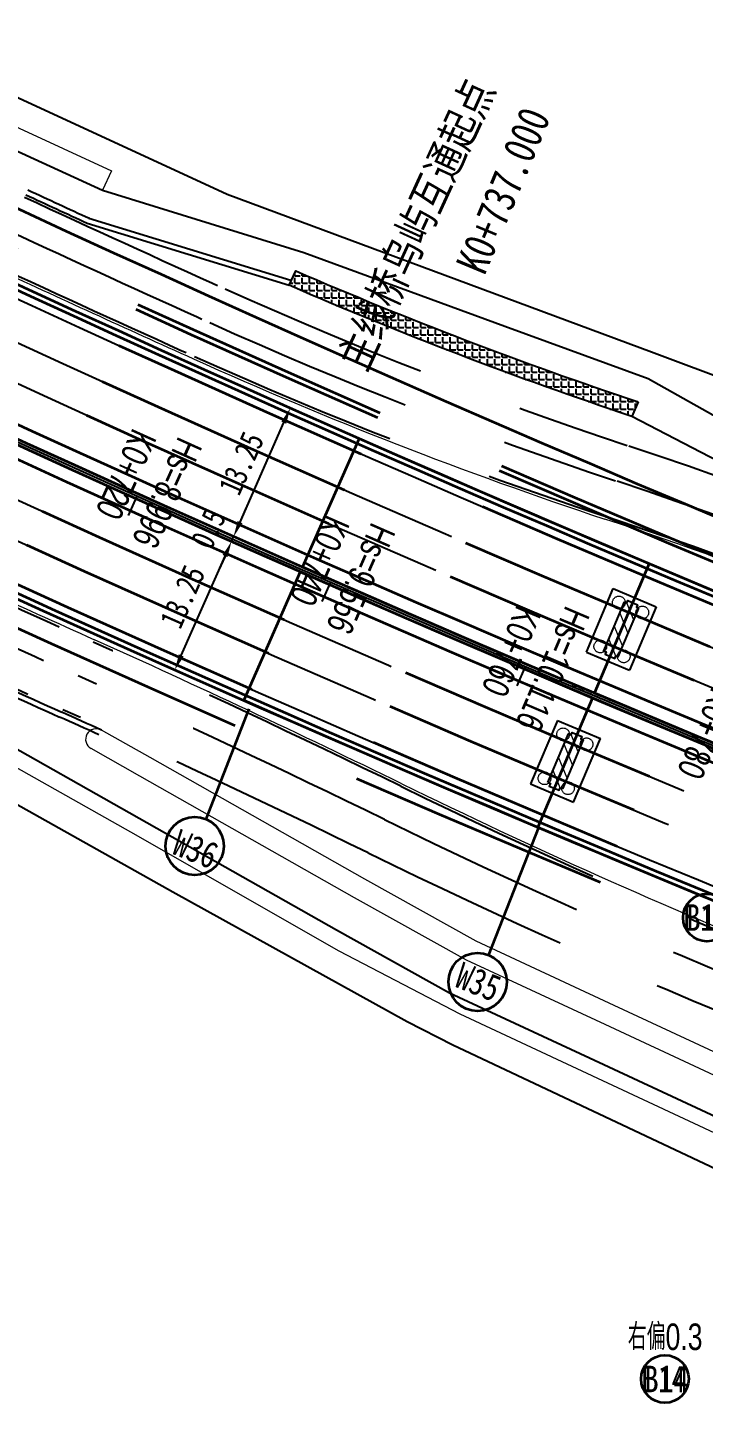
# Model space of a CAD drawing. Extents: x 0 to 558779, y 0 to 2762081.
# Drawn here: x 516967.5 to 517031.2, y 2757930.9 to 2758062.9 of the extents above; entities that cross this region are included whole.
import ezdxf
from ezdxf.enums import TextEntityAlignment as Align

# ---------------------------------------------------------------- set-up
doc = ezdxf.new("R2010")
doc.units = 0
doc.header["$LTSCALE"] = 20
doc.header["$PDMODE"] = 34
for name, pattern in [('CENTER', [2, 1.25, -0.25, 0.25, -0.25]), ('DASHED', [19.049999999999997, 12.7, -6.349999999999999]), ('HIDDEN', [0.375, 0.25, -0.125])]:
    doc.linetypes.add(name, pattern=pattern)
for name, color, linetype in [('B-标线', 8, 'Continuous'), ('DL-机非护栏', 190, 'FENCELINE1'), ('DL-非机动车道边线', 6, 'Continuous'), ('FD-公交车站', 11, 'Continuous'), ('L-主桥边线', 240, 'Continuous'), ('L-辅路绿化带', 3, 'Continuous'), ('QL-主线桥墩', 191, 'Continuous'), ('QL-墩号', 6, 'Continuous'), ('XW_2022', 7, 'Continuous'), ('XW_丰海路', 7, 'Continuous'), ('主线墩中心线', 6, 'Continuous'), ('主线墩号', 1, 'Continuous'), ('主线桥宽', 4, 'Continuous'), ('桩号-2022', 7, 'Continuous'), ('点划线', 6, 'CENTER'), ('粗实线', 1, 'Continuous'), ('设计高-2022', 7, 'Continuous'), ('设计高-地面高-2022', 7, 'Continuous'), ('道路边线', 22, 'Continuous')]:
    doc.layers.add(name, color=color, linetype=linetype)
doc.layers.add('偏心', color=4, linetype='Continuous', plot=False)
doc.layers.add('构造细实', color=5, linetype='Continuous', lineweight=15)
doc.layers.add('细虚线', color=2, linetype='DASHED', lineweight=15)
doc.styles.add('FS', font='仿宋_GB2312.ttf', dxfattribs={"width": 0.75})
doc.styles.get("Standard").update_dxf_attribs({"font": 'fsdb_e.shx', "width": 0.7, "bigfont": 'hzdx.shx'})
doc.styles.add('仿宋', font='simfang_0.ttf', dxfattribs={"width": 0.8})
doc.linetypes.add('FENCELINE1', pattern='A,6.349999999999999,-2.54,[133,ltypeshp.shx,S=2.54,R=0,X=-2.54,Y=0],-2.54,25.4', length=36.83)
doc.dimstyles.new('跨度', dxfattribs={"dimscale": 2, "dimtxt": 2.2, "dimasz": 1.5, "dimexe": 1, "dimexo": 1, "dimgap": 1, "dimtad": 1, "dimdec": 3, "dimzin": 9, "dimdsep": 46, "dimtxsty": '仿宋', "dimcen": 0, "dimclrd": 4, "dimclre": 4, "dimclrt": 256, "dimadec": 0, "dimazin": 3, "dimtfac": 1, "dimtdec": 3, "dimtix": 1, "dimtmove": 2, "dimatfit": 3, "dimfxl": 1, "dimtolj": 1, "dimtzin": 0, "dimarcsym": 2})

# ---------------------------------------------------------------- blocks, each defined once
blk = doc.blocks.new('W35-W37')
at = {"layer": '构造细实'}
h = blk.add_hatch(dxfattribs=at)
h.set_pattern_fill('ANSI31', color=4, scale=30, style=0)
h.set_pattern_definition([(45, (-0.125, 0), (-67.35192090801864, 67.35192090801866), [])])
h.paths.add_polyline_path([(-925.1250007925264, 74.99999999999976), (-675.1250008007628, 74.99999999999251), (-425.1250008089991, 74.99999999999251), (-425.1250008089991, 49.9999999999925), (-400.1250008089991, 49.9999999999925), (-400.1250008089991, -50.0000000000075), (-425.1250008089991, -50.0000000000075), (-425.1250008089991, -75.00000000000749), (-675.1250008007628, -75.00000000000749), (-925.1250007925264, -75.00000000000749), (-925.1250007925264, -50.0000000000075), (-950.1250007925264, -50.0000000000075), (-950.1250007925264, 49.9999999999925), (-925.1250007925264, 49.9999999999925)])
h = blk.add_hatch(dxfattribs=at)
h.set_pattern_fill('ANSI31', color=4, scale=30, style=0)
h.set_pattern_definition([(45, (0.125, 0), (-67.35192090801864, 67.35192090801866), [])])
h.paths.add_polyline_path([(925.1250007925264, 74.99999999999976), (675.1250008007628, 74.99999999999251), (425.1250008089991, 74.99999999999251), (425.1250008089991, 49.9999999999925), (400.1250008089991, 49.9999999999925), (400.1250008089991, -50.0000000000075), (425.1250008089991, -50.0000000000075), (425.1250008089991, -75.00000000000749), (675.1250008007628, -75.00000000000749), (925.1250007925264, -75.00000000000749), (925.1250007925264, -50.0000000000075), (950.1250007925264, -50.0000000000075), (950.1250007925264, 49.9999999999925), (925.1250007925264, 49.9999999999925)])
at = {"layer": '点划线', "ltscale": 2}
blk.add_line((2.274e-13, -220.0000000000075), (0, 220.0000000000075), dxfattribs=at)
at = {"layer": '粗实线'}
for p, q in [((-1000.125000792526, 219.9999999999925), (-1000.125000792526, -220.0000000000075)), ((-350.1250008089992, 219.9999999999998), (-1000.125000792526, 219.9999999999852)), ((-350.1250008089992, 219.9999999999925), (-350.1250008089992, -220.0000000000075)), ((350.1250008089992, 219.9999999999925), (350.1250008089992, -220.0000000000075)), ((350.1250008089992, 219.9999999999998), (1000.125000792526, 219.9999999999852)), ((1000.125000792526, 219.9999999999925), (1000.125000792526, -220.0000000000075)), ((-1000.125000792526, -220.0000000000075), (-350.1250008089992, -220.0000000000075)), ((1000.125000792526, -220.0000000000075), (350.1250008089992, -220.0000000000075))]:
    blk.add_line(p, q, dxfattribs=at)
at = {"layer": '粗实线', "color": 4}
for points in [[(-925.1250007925264, 74.99999999999251), (-925.1250007925264, 49.9999999999925), (-950.1250007925264, 49.9999999999925), (-950.1250007925264, -50.0000000000075), (-925.1250007925264, -50.0000000000075), (-925.1250007925264, -75.00000000000749)], [(-925.1250007925264, 74.99999999999976), (-675.1250008007628, 74.99999999999251), (-425.1250008089991, 74.99999999999251), (-425.1250008089991, 49.9999999999925), (-400.1250008089991, 49.9999999999925), (-400.1250008089991, -50.0000000000075), (-425.1250008089991, -50.0000000000075), (-425.1250008089991, -75.00000000000749), (-675.1250008007628, -75.00000000000749), (-925.1250007925264, -75.00000000000749)], [(925.1250007925264, 74.99999999999976), (675.1250008007628, 74.99999999999251), (425.1250008089991, 74.99999999999251), (425.1250008089991, 49.9999999999925), (400.1250008089991, 49.9999999999925), (400.1250008089991, -50.0000000000075), (425.1250008089991, -50.0000000000075), (425.1250008089991, -75.00000000000749), (675.1250008007628, -75.00000000000749), (925.1250007925264, -75.00000000000749)], [(925.1250007925264, 74.99999999999251), (925.1250007925264, 49.9999999999925), (950.1250007925264, 49.9999999999925), (950.1250007925264, -50.0000000000075), (925.1250007925264, -50.0000000000075), (925.1250007925264, -75.00000000000749)]]:
    blk.add_lwpolyline(points, dxfattribs=at)
at = {"layer": '细虚线', "ltscale": 5}
for centre in [(-900.1250008007628, 119.9999999999925), (-450.1250008007628, 119.9999999999925), (450.1250008007628, 119.9999999999925), (900.1250008007628, 119.9999999999925), (-900.1250008007628, -120.0000000000075), (-450.1250008007628, -120.0000000000075), (450.1250008007628, -120.0000000000075), (900.1250008007628, -120.0000000000075)]:
    blk.add_circle(centre, 60, dxfattribs=at)
blk = doc.blocks.new('*D1511')
at = {"layer": 'DEFPOINTS', "color": 0}
for p in [(-34.13948613196837, 14.5199383259478), (-27.64468674390776, 11.65887727774657), (-32.98621173837421, -0.4667406943628976)]:
    blk.add_point(p, dxfattribs=at)
at = {"layer": '主线桥宽', "color": 4, "lineweight": -2}
for p, q in [((-28.55982772170457, 12.06201123905112), (-35.05462710976518, 14.92307228725235)), ((-38.876310184478, 3.767031820533545), (-34.74418707392519, 13.14722685925258)), ((-33.90135271617102, -0.06360673305834819), (-40.39615210423163, 2.797454315142879))]:
    blk.add_line(p, q, dxfattribs=at)
at = {"layer": '主线桥宽', "color": 4}
for points in [[(-34.51540182947598, 13.04644336892644), (-34.9729723183744, 13.24801034957872), (-34.13948613196837, 14.5199383259478)], [(-39.10509542892721, 3.867815310859683), (-38.6475249400288, 3.666248330207408), (-39.48101112643482, 2.39432035383833)]]:
    blk.add_solid(points, dxfattribs=at)
at = {"layer": '主线桥宽', "insert": (-38.74930162672764, 9.311312613331504), "char_height": 2.2, "attachment_point": 5, "rotation": 66.22575570023022, "style": '仿宋'}
blk.add_mtext('\\A1;13.25', dxfattribs=at)
blk = doc.blocks.new('*D1512')
at = {"layer": 'DEFPOINTS', "color": 0}
for p in [(-33.93791915875326, 14.97750879823189), (-27.44311974686571, 12.11644773883745), (-27.6446867439081, 11.65887727774679)]:
    blk.add_point(p, dxfattribs=at)
at = {"layer": '主线桥宽', "color": 4, "lineweight": -2}
for p, q in [((-33.33321821667305, 16.35022026487275), (-32.72851727459285, 17.72293173151362)), ((-28.55982772166868, 12.0620112391336), (-35.05462710961195, 14.92307228798021)), ((-28.35826072462629, 12.51958170022426), (-34.85306013651383, 15.3806427596187)), ((-34.13948613185138, 14.5199383265934), (-33.93791915875326, 14.97750879823189)), ((-34.74418707393158, 13.14722685995254), (-35.34888801601179, 11.77451539331168))]:
    blk.add_line(p, q, dxfattribs=at)
at = {"layer": '主线桥宽', "color": 4}
for points in [[(-33.5620034611132, 16.45100375521945), (-33.10443297223291, 16.24943677452605), (-33.93791915875326, 14.97750879823189)], [(-34.51540182949144, 13.04644336960584), (-34.97297231837173, 13.24801035029924), (-34.13948613185138, 14.5199383265934)]]:
    blk.add_solid(points, dxfattribs=at)
at = {"layer": '主线桥宽', "insert": (-36.30476022441871, 15.71266509452835), "char_height": 2.2, "attachment_point": 5, "rotation": 66.2257556950804, "style": '仿宋'}
blk.add_mtext('\\A1;0.5', dxfattribs=at)
blk = doc.blocks.new('*D1513')
at = {"layer": 'DEFPOINTS', "color": 0}
for p in [(-28.59639417246877, 27.10312675303745), (-22.10159478400601, 24.242065703962), (-27.44311974686571, 12.11644773883745)]:
    blk.add_point(p, dxfattribs=at)
at = {"layer": '主线桥宽', "color": 4, "lineweight": -2}
for p, q in [((-23.01673576176659, 24.64519966534881), (-29.51153515022935, 27.50626071442426)), ((-33.33321821823138, 16.35022026555922), (-29.20109511454898, 25.73041528639659)), ((-28.35826072462629, 12.51958170022426), (-34.85306013807217, 15.38064276030517))]:
    blk.add_line(p, q, dxfattribs=at)
at = {"layer": '主线桥宽', "color": 4}
for points in [[(-28.97230987010884, 25.62963179604989), (-29.42988035898912, 25.8311987767433), (-28.59639417246877, 27.10312675303745)], [(-33.56200346267153, 16.45100375590593), (-33.10443297379123, 16.24943677521252), (-33.93791916031159, 14.97750879891836)]]:
    blk.add_solid(points, dxfattribs=at)
at = {"layer": '主线桥宽', "insert": (-33.20620966383945, 21.89450104959064), "char_height": 2.2, "attachment_point": 5, "rotation": 66.22575569508018, "style": '仿宋'}
blk.add_mtext('\\A1;13.25', dxfattribs=at)
blk = doc.blocks.new('主线桥墩10.09')
at = {"layer": 'L-主桥边线', "lineweight": 35}
for points in [[(-22.09346182737499, 24.23848303081468, 0.0666659367072392), (484.4883812573389, -122.4187976215034)], [(-32.98621173837455, -0.4667406943626702, 0.0668908931568366), (482.2642752000247, -149.3860236215405)]]:
    blk.add_lwpolyline(points, format="xyb", dxfattribs=at)
at = {"layer": 'L-主桥边线', "color": 1, "lineweight": 35}
for points in [[(-27.44311974686571, 12.11644773883745, 0.0745330961224571), (544.57832292316, -143.8253113320097), (1927.554360731505, -306.8760259551928)], [(-27.64468672825024, 11.65887725027278, 0.0745330961224291), (544.5197791802347, -144.3218721337616), (1927.495816988172, -307.3725867569446)]]:
    blk.add_lwpolyline(points, format="xyb", dxfattribs=at)
at = {"layer": '主线墩中心线', "linetype": 'CENTER', "lineweight": 35}
for p, q in [((-22.1015947830747, 24.2420657062903), (-27.44311976345489, 12.11644776631146)), ((5.256387148285284, 12.43464489514008), (0.0973405028926209, 0.2302712015807629)), ((-27.6446867439081, 11.65887727774679), (-32.98621173755964, -0.4667406925000251)), ((-0.0973405026597902, -0.2302712025120854), (-5.256387160858139, -12.43464492633939))]:
    blk.add_line(p, q, dxfattribs=at)
at = {"layer": '主线墩号', "lineweight": 35}
for p, q in [((-32.50069260568124, -1.273129608947783), (-36.54939569532871, -11.67504723649472)), ((-5.180878945044241, -12.47349009290337), (-9.907228182419203, -24.48377375165001))]:
    blk.add_line(p, q, dxfattribs=at)
for centre in [(-37.60491899593035, -14.21441144077107), (-10.92454370413907, -27.03868453903124)]:
    blk.add_circle(centre, 2.75, dxfattribs=at)
at = {"layer": '主线墩号', "xscale": 0.010000000148593, "yscale": 0.010000000148593, "zscale": 0.010000000148593, "rotation": 67.08519272201794}
blk.add_blockref('W35-W37', (0, 0), dxfattribs=at)
at = {"layer": '主线墩号', "lineweight": 35, "style": '仿宋', "width": 0.8}
for s, height, rotation, p in [('主线桥乌屿互通起点', 3, 65.42908314290558, (-16.71703864174196, 44.41790914628653)), ('K0+737.000', 3, 67.42908314271124, (-8.526693328109104, 47.63351575285196)), ('W36', 2.5, 338.2885198412008, (-37.52127399091842, -14.49755787057802)), ('W35', 2.5, 338.2885198412008, (-10.85875901649706, -27.02803503768519))]:
    blk.add_text(s, height=height, rotation=rotation, dxfattribs=at).set_placement(p, align=Align.MIDDLE_CENTER)
at = {"layer": '主线桥宽'}
dim = blk.add_linear_dim(base=(-28.59639417246877, 27.10312675303745), p1=(-27.44311974686571, 12.11644773883745), p2=(-22.10159478400601, 24.242065703962), angle=246.2257556950802, dimstyle='跨度', override={"dimscale": 1, "dimfxl": 0.6}, dxfattribs=at)
dim.commit()
dim.dimension.update_dxf_attribs({"geometry": '*D1513', "text_midpoint": (-33.20620966383945, 21.89450104959064)})
dim = blk.add_linear_dim(base=(-33.93791915875326, 14.97750879823189), p1=(-27.6446867439081, 11.65887727774679), p2=(-27.44311974686571, 12.11644773883745), angle=246.2257556950802, dimstyle='跨度', override={"dimscale": 1, "dimfxl": 0.6}, dxfattribs=at)
dim.commit()
dim.dimension.update_dxf_attribs({"geometry": '*D1512', "text_midpoint": (-36.30476022441871, 15.71266509452835), "dimtype": 160})
dim = blk.add_aligned_dim(p1=(-32.98621173837421, -0.4667406943628976), p2=(-27.64468674390776, 11.65887727774657), distance=7.09704793647942, dimstyle='跨度', override={"dimscale": 1, "dimfxl": 0.6}, dxfattribs=at)
dim.commit()
dim.dimension.update_dxf_attribs({"geometry": '*D1511', "text_midpoint": (-38.74930162672764, 9.311312613331504)})

msp = doc.modelspace()

# ---------------------------------------------------------------- hatches: boundary and pattern name
at = {"layer": 'FD-公交车站'}
h = msp.add_hatch(dxfattribs=at)
h.set_pattern_fill('ANGLE', color=256, scale=0.1)
h.set_pattern_definition([(0, (-16.75190426968038, -41.54921630490571), (0, 0.6985000000000002), [0.508, -0.1905]), (90, (-16.75190426968038, -41.54921630490571), (-0.6985000000000002, 0), [0.508, -0.1905])])
edge = h.paths.add_edge_path()
edge.add_line((517025.0757175818, 2758027.603199304), (517024.4848360427, 2758026.218916415))
edge.add_arc((517147.5751106974, 2758396.284835253), 390.0000000001217, 246.5166519926657, 251.6019894859936, ccw=False)
edge.add_line((516992.1669259497, 2758038.586224529), (516992.7798877718, 2758039.955368383))
edge.add_arc((517147.5751106896, 2758396.284835255), 388.4999999992711, 246.519102207102, 251.6202441798573)

# ---------------------------------------------------------------- linework, layer by layer
at = {"layer": 'B-标线', "linetype": 'Continuous', "ltscale": 4}
msp.add_line((517042.0467655823, 2758017.029122562), (517024.4848360429, 2758026.218916415), dxfattribs=at)
at = {"layer": 'B-标线', "lineweight": 35, "flags": 128}
for points in [[(516332.9539138029, 2758339.613788994), (516966.6872571261, 2758045.7680116, 0.0793686081780521), (517567.750595335, 2757875.684348863), (518685.095573749, 2757743.951121216)], [(516325.1717994775, 2758322.830204853), (516958.9051428008, 2758028.98442746, 0.079368608178038), (517565.5844768466, 2757857.311599186), (518685.095573749, 2757725.322989553)], [(516323.9098349922, 2758320.108542561), (516957.6431783156, 2758026.262765167, 0.0793686081780461), (517565.233214389, 2757854.332234373), (518685.095573749, 2757722.302211446)]]:
    msp.add_lwpolyline(points, format="xyb", dxfattribs=at)
at = {"layer": 'B-标线', "linetype": 'HIDDEN', "lineweight": 35, "ltscale": 5, "flags": 128}
for points in [[(516331.2712944893, 2758335.984905937), (516965.0046378126, 2758042.139128543, 0.0793686081780467), (517567.2822453916, 2757871.711862446), (518685.095573749, 2757739.923417072)], [(516331.4816219035, 2758336.438516319), (516965.2149652268, 2758042.592738925, 0.0793686081780571), (517567.3407891346, 2757872.208423248), (518685.095573749, 2757740.426880091)], [(516329.6938388828, 2758332.58282807), (516963.4271822062, 2758038.737050676, 0.0793686081780464), (517566.8431673196, 2757867.98765643), (518685.095573749, 2757736.147444438)], [(516328.1163832764, 2758329.180750204), (516961.8497265997, 2758035.33497281, 0.0793686081780372), (517566.4040892477, 2757864.263450414), (518685.095573749, 2757732.371471804)], [(516326.6440913769, 2758326.005477528), (516960.3774347003, 2758032.159700135, 0.07936860817803301), (517565.9942830471, 2757860.7875248), (518685.095573749, 2757728.847230678)], [(516322.4375430929, 2758316.933269886), (516956.1708864162, 2758023.087492492, 0.079368608178051), (517564.8234081885, 2757850.856308758), (518947.7994459439, 2757687.805594135, 0.0200316140230398), (519307.5468970618, 2757659.942024764), (521003.5519569056, 2757596.751981205)], [(516320.9652511935, 2758313.757997211), (516954.6985945168, 2758019.912219817, 0.0793686081780398), (517564.4136019879, 2757847.380383144), (518947.3896397434, 2757684.329668521, 0.0200316140230388), (519307.4165838865, 2757656.444451538), (521003.4216295536, 2757593.254408507)], [(516319.387795587, 2758310.355919344), (516953.1211389103, 2758016.51014195, 0.0793686081780306), (517563.9745239159, 2757843.656177128), (518946.9505616714, 2757680.605462505, 0.0200316140230382), (519307.2769626272, 2757652.697051652), (521003.2819931051, 2757589.507009187)], [(516317.8103399805, 2758306.953841478), (516951.5436833039, 2758013.108064084, 0.0793686081780214), (517563.535445844, 2757839.931971113), (518946.5114835995, 2757676.88125649, 0.0200316140230376), (519307.1373413681, 2757648.949651766), (521003.1423566565, 2757585.759609868)]]:
    msp.add_lwpolyline(points, format="xyb", dxfattribs=at)
at = {"layer": 'B-标线', "linetype": 'Continuous', "ltscale": 4}
for points in [[(516801.4486363618, 2758113.842317293), (516963.4271821143, 2758038.737050697, 0.0793686081867384), (517566.8431672895, 2757867.987656427), (518230.0852143604, 2757789.792455073)], [(516796.926596957, 2758104.089694076), (516958.9051427089, 2758028.984427481, 0.0793686081867512), (517565.5844768166, 2757857.311599182), (518228.8265238876, 2757779.116397829)], [(516795.6646324722, 2758101.368031784), (516957.6431782236, 2758026.262765188, 0.0793686081867587), (517565.2332143592, 2757854.33223437), (518228.4752614301, 2757776.137033017)], [(516791.1425930676, 2758091.615408567), (516953.1211388182, 2758016.510141971, 0.0793686081867713), (517563.9745238861, 2757843.656177125), (518227.2165709573, 2757765.460975772)]]:
    msp.add_lwpolyline(points, format="xyb", dxfattribs=at)
at = {"layer": 'B-标线', "linetype": 'HIDDEN', "ltscale": 3}
for radius in [783, 786.5, 790.2499999999999, 794]:
    msp.add_arc((516457.0878945999, 2758270.034214213), radius, 304.6964323397392, 344.3172514265632, dxfattribs=at)
at = {"layer": 'B-标线', "linetype": 'HIDDEN', "ltscale": 4}
for centre, radius, start, end in [((517799.5838173192, 2759842.065125086), 1978.749999994293, 245.1240635667524, 245.7258834246664), ((517799.5838173192, 2759842.065125086), 1982.249999994293, 245.1240635667524, 245.7258834246664), ((517799.5838173192, 2759842.065125086), 1985.749999994293, 245.1240635667524, 245.7258834246664), ((517147.5751106919, 2758396.284835255), 392.75, 245.7258834246664, 251.6667268086064), ((517799.5838172971, 2759842.065125098), 1991.499999995303, 245.1240635667524, 263.2759572686483), ((517147.5751106919, 2758396.284835255), 396.25, 245.7258834246664, 251.6667268086064), ((517799.5838172974, 2759842.065125098), 1994.999999995363, 245.1240635667524, 263.2759572686483), ((517147.5751106919, 2758396.284835255), 399.75, 245.7258834246664, 251.6667268086064), ((516896.27314557, 2757636.78017936), 407.2499999999998, 65.0084771060664, 71.69185281088758), ((517799.5838173004, 2759842.065125098), 2004.999999995639, 245.1240635667524, 263.2759572686483), ((517799.583817301, 2759842.065125098), 2008.499999995699, 245.1240635667524, 263.2759572686483), ((516896.27314557, 2757636.78017936), 403.7499999999998, 65.0084771060664, 71.69185281088758), ((516896.27314557, 2757636.78017936), 400.25, 65.0084771060664, 71.69185281088758), ((517799.5838173014, 2759842.065125098), 2014.249999995673, 245.1240635667524, 245.7933580210834), ((517799.5838173014, 2759842.065125098), 2017.749999995673, 245.1240635667524, 245.7933580210834), ((517799.5838173014, 2759842.065125098), 2021.249999995673, 245.1240635667524, 245.7933580210834), ((516563.7571097398, 2757093.078339235), 999.75, 63.95723123936671, 65.79335802108345), ((516563.7571097398, 2757093.078339235), 996.25, 63.95723123936671, 65.79335802108345), ((516563.7571097398, 2757093.078339235), 992.75, 63.95723123936671, 65.79335802108345), ((517266.2242047081, 2758530.624853435), 600.25, 243.9572312393667, 247.8685423751956), ((517266.2242047081, 2758530.624853435), 603.75, 243.9572312393667, 247.8685423751956), ((517266.2242047081, 2758530.624853435), 607.2499999999999, 243.9572312393667, 247.8685423751956)]:
    msp.add_arc(centre, radius, start, end, dxfattribs=at)
at = {"layer": 'DL-机非护栏', "color": 2, "linetype": 'FENCELINE1', "ltscale": 0.2}
for p, q in [((516973.1168966197, 2758044.451518393), (516992.1669259494, 2758038.586224529)), ((516973.2640253907, 2758044.929381475), (516992.3140547203, 2758039.064087611))]:
    msp.add_line(p, q, dxfattribs=at)
for centre, radius, start, end in [((517799.5838173192, 2759842.065125086), 1978.499999994292, 245.1240635667524, 245.3090231514542), ((517799.5838173192, 2759842.065125086), 1977.999999994293, 245.1240635667524, 245.3090231514542), ((517799.5838173014, 2759842.065125098), 2021.999999995673, 245.1240635667524, 245.7933580210834), ((517799.5838173014, 2759842.065125098), 2021.499999995673, 245.1240635667524, 245.7933580210834), ((516563.7571097398, 2757093.078339235), 992.5, 65.55607172022525, 65.79335802108345), ((516563.7571097398, 2757093.078339235), 992, 65.55862330396494, 65.79335802108345)]:
    msp.add_arc(centre, radius, start, end, dxfattribs=at)
at = {"layer": 'DL-非机动车道边线'}
for points in [[(516681.0566446671, 2758183.739579687), (516711.5878503283, 2758169.538312119), (516738.6515630135, 2758156.971178772), (516772.8385979254, 2758141.062565848), (516808.2715496399, 2758124.56986856), (516839.1821436236, 2758110.258871889), (516853.0517485953, 2758103.828626121), (516882.5965200831, 2758090.133651346), (516911.287900856, 2758076.85568377), (516929.9530417529, 2758068.206258962), (516947.097252483, 2758060.454452646), (516965.4531707728, 2758051.738971829), (516974.5454576876, 2758047.558721779), (516993.549987901, 2758041.675504648), (517012.5093214209, 2758034.732154911), (517026.0084902067, 2758029.788444736), (517043.3052701472, 2758020.0610929), (517053.4141712872, 2758015.328331555), (517072.8970092678, 2758006.253023013), (517101.0956648295, 2757993.108853256), (517124.6999935401, 2757982.12976665, 0.4306366615324721), (517151.7109261781, 2757992.852739779)], [(517044.7342069272, 2757809.100360073), (517058.8683662415, 2757826.631980896), (517074.0564422608, 2757847.164663315), (517083.9565186818, 2757861.865039911), (517095.0126450361, 2757878.918083692), (517108.0601855884, 2757900.266730171, 0.4464819280451201), (517099.5080816624, 2757928.794095703), (517069.0991663104, 2757943.098395486), (517039.7140455515, 2757956.705436025), (517020.4841342378, 2757965.653064004), (517007.2945490994, 2757971.802677256), (516996.6178037522, 2757977.746782847), (516976.3382851939, 2757989.233846389), (516965.1264506496, 2757995.575428111), (516962.7974482693, 2757996.859077555), (516957.3879894088, 2757999.358966541), (516940.7011428747, 2758007.073619303), (516913.1109260304, 2758019.893427471), (516874.4365481937, 2758037.778567206), (516827.5926007746, 2758059.467839989), (516777.9550083915, 2758082.512094162), (516745.8955914464, 2758097.413639196), (516707.8055447344, 2758115.199285452), (516677.9872506862, 2758129.054195467)]]:
    msp.add_lwpolyline(points, format="xyb", dxfattribs=at)
at = {"layer": 'FD-公交车站'}
msp.add_lwpolyline([(517025.0757175818, 2758027.603199304), (517024.4848360427, 2758026.218916415, -0.0221926130087602), (516992.1669259497, 2758038.586224529), (516992.7798877718, 2758039.955368383, 0.0222616071287478)], format="xyb", close=True, dxfattribs=at)
at = {"layer": 'L-主桥边线', "lineweight": 35}
for points in [[(516801.7641274831, 2758114.522732867), (516963.7426732357, 2758039.417466271, 0.0715019287529646), (517505.3122830437, 2757876.976510274)], [(516801.9744548971, 2758114.976343249), (516963.9530006499, 2758039.871076653, 0.0714970484100831), (517505.3481757935, 2757877.476710887)], [(516796.1904510075, 2758102.502057739), (516958.1689967592, 2758027.396791143, 0.0793686081867523), (517565.3795737164, 2757855.573636375), (518228.6216207877, 2757777.378435022)], [(516796.4007784217, 2758102.955668121), (516958.3793241734, 2758027.850401526, 0.0793686081867576), (517565.4381174593, 2757856.070197177), (518228.6801645306, 2757777.874995824)], [(516790.6167745321, 2758090.481382612), (516952.5953202827, 2758015.376116016, 0.0715934765951041), (517502.1131767932, 2757850.660227038, 0.0715934765951041)], [(516790.8271019464, 2758090.934992994), (516952.8056476969, 2758015.829726399, 0.0756049920457877), (517533.997684804, 2757846.662156721)]]:
    msp.add_lwpolyline(points, format="xyb", dxfattribs=at)
at = {"layer": 'L-辅路绿化带', "lineweight": 0}
for points in [[(516668.5038522831, 2758191.942849843), (516700.8393891086, 2758176.717414065), (516709.7401915681, 2758172.560251075), (516730.7699662151, 2758162.692459378), (516739.5059836899, 2758158.771621464), (516763.2177143615, 2758147.77161309), (516781.7232276348, 2758139.186798942), (516804.1892164644, 2758128.78226408), (516833.4764244641, 2758115.212267612), (516865.9690637735, 2758100.12978133), (516897.9409472765, 2758085.354994309), (516930.386442184, 2758070.065794341), (516938.9021739267, 2758066.288343956), (516975.3927193815, 2758049.401565226), (516974.5454576876, 2758047.558721779)], [(517081.7435319538, 2757937.158124153), (517081.1373063001, 2757935.88678954), (517050.528957905, 2757950.075902616), (517008.2973740929, 2757969.815516724), (516996.8917024974, 2757975.761745162), (516977.2223411644, 2757986.991742714), (516963.9378332577, 2757994.468607579), (516943.2803558493, 2758004.192764753), (516915.9129692948, 2758017.029074431), (516907.3726220671, 2758020.91508065)], [(517104.1154232135, 2757932.704931286), (517071.4252790399, 2757948.082317059), (517042.0297152395, 2757961.69419334), (517022.8043959315, 2757970.63968467), (517009.7975243767, 2757976.704109986), (516999.310889354, 2757982.542374723), (516979.0490212623, 2757994.019440393), (516974.4561140538, 2757996.617258074)], [(517103.2641106813, 2757930.89516142), (517070.5794198656, 2757946.269981941), (517041.1876535348, 2757959.880099771), (517021.9606644065, 2757968.826368064), (517008.8873515074, 2757974.921770834), (516998.3315854988, 2757980.798523131), (516978.0632990556, 2757992.279224391), (516973.4714750345, 2757994.876429223)]]:
    msp.add_lwpolyline(points, dxfattribs=at)
for centre, radius, start, end in [((517799.5838173192, 2759842.065125086), 1985.999999994293, 245.1240635667524, 245.7258834246664), ((517147.5751106919, 2758396.284835255), 400, 245.7258834246664, 251.6918528108876), ((516896.27314557, 2757636.78017936), 400, 65.0084771060664, 71.69185281088758), ((517799.5838173014, 2759842.065125098), 2013.999999995673, 245.1240635667524, 245.7933580210834), ((516563.7571097398, 2757093.078339235), 1000, 63.95723123936671, 65.79335802108345), ((516973.963794544, 2757995.746843648), 0.9999998855336188, 60.50684573760402, 240.5068457317983), ((517266.2242047081, 2758530.624853435), 600, 243.9572312393667, 247.8685423751956)]:
    msp.add_arc(centre, radius, start, end, dxfattribs=at)
at = {"layer": 'QL-墩号', "lineweight": 35}
for centre in [(517031.5601069393, 2757978.932601089), (517031.5601069393, 2757978.932601089), (517027.5993725759, 2757935.396278289), (517027.5993725759, 2757935.396278289)]:
    msp.add_circle(centre, 2.25, dxfattribs=at)
at = {"layer": 'XW_2022', "color": 2}
msp.add_arc((517799.5838173413, 2759842.065125105), 2000, 245.1240635637268, 263.2759572686483, dxfattribs=at)
at = {"layer": 'XW_丰海路', "color": 2}
msp.add_arc((516457.0878945999, 2758270.034214213), 779.9999999999999, 304.6964323342552, 344.3172514265632, dxfattribs=at)
at = {"layer": '设计高-地面高-2022', "color": 7}
for p, q in [((516977.7878082862, 2758018.702484405), (516976.9660122771, 2758016.879121764)), ((516996.062220259, 2758010.575828652), (516995.2586986619, 2758008.744339355)), ((517014.4169837218, 2758002.632320303), (517013.6318168882, 2758000.792887498))]:
    msp.add_line(p, q, dxfattribs=at)
at = {"layer": '道路边线'}
for points in [[(516683.4592510582, 2758187.75596242), (516712.4441459545, 2758174.387980194), (516746.4993224737, 2758158.473045788), (516780.5585988759, 2758142.526249339), (516815.8477656692, 2758126.163185627), (516852.6211292538, 2758109.095173111), (516887.2467459211, 2758093.124401991), (516924.6533702292, 2758075.789969105), (516957.5962037892, 2758060.440468085), (516986.310739017, 2758047.192188153), (517026.3486702435, 2758032.302217257), (517034.4793238975, 2758029.251148954)], [(517080.2331642987, 2757932.740042079), (517080.2331642872, 2757932.740042083), (517072.879578998, 2757936.687958954), (517059.0699709038, 2757942.924461332), (517034.0603680579, 2757954.406266675), (517007.5839018871, 2757966.906718878), (517003.294206257, 2757969.088580722), (516981.1831745434, 2757981.337634962), (516966.3534553111, 2757989.657165042), (516960.4495412349, 2757992.984211706), (516934.4911622427, 2758004.940738122), (516907.3884882068, 2758017.649745004), (516857.2893759601, 2758040.899224481), (516815.0534159298, 2758060.439781297), (516775.0848098226, 2758078.943934066), (516741.2976781192, 2758094.639766186), (516692.730305268, 2758117.349657835)]]:
    msp.add_lwpolyline(points, dxfattribs=at)

# ---------------------------------------------------------------- block references
at = {"layer": 'QL-主线桥墩'}
msp.add_blockref('主线桥墩10.09', (517020.8597945361, 2757999.895508508), dxfattribs=at)

# ---------------------------------------------------------------- texts
at = {"layer": 'QL-墩号', "lineweight": 35, "width": 0.75}
for s, p in [('B13', (517031.5601069393, 2757978.932601089)), ('B14', (517027.5993725759, 2757935.396278289))]:
    msp.add_text(s, height=2.5, dxfattribs=at).set_placement(p, align=Align.MIDDLE_CENTER)
at = {"layer": 'QL-墩号', "lineweight": 35, "style": 'FS', "width": 0.75}
for s, p in [('B13', (517031.5601069393, 2757978.932601089)), ('B14', (517027.5993725759, 2757935.396278289))]:
    msp.add_text(s, height=2.5, dxfattribs=at).set_placement(p, align=Align.MIDDLE_CENTER)
at = {"layer": '偏心', "width": 0.75}
msp.add_text('右偏0.3', height=2.5, dxfattribs=at).set_placement((517027.6234158269, 2757939.379323236), align=Align.MIDDLE_CENTER)
at = {"layer": '桩号-2022', "color": 7, "width": 0.75}
for s, rotation, p in [('K0+720', 245.7387414670098, (516977.9226335076, 2758020.218475305)), ('K0+740', 246.3116992624082, (516996.1818790828, 2758012.093091983)), ('K0+760', 246.8846570573756, (517014.263831315, 2758003.547140451)), ('K0+780', 247.457614852724, (517032.6879704155, 2757995.785996608))]:
    msp.add_text(s, height=2.5, rotation=rotation, dxfattribs=at).set_placement(p, align=Align.TOP_CENTER)
at = {"layer": '设计高-2022', "color": 7, "width": 0.75}
for s, rotation, p in [('Hs=8.996', 245.7387414670098, (516978.834314828, 2758019.807577301)), ('Hs=9.556', 246.3116992624082, (516997.097623731, 2758011.691331184)), ('Hs=10.116', 246.8846570573756, (517015.1835477174, 2758003.154557034))]:
    msp.add_text(s, height=2.5, rotation=rotation, dxfattribs=at).set_placement(p, align=Align.BOTTOM_CENTER)

doc.saveas('drawing.dxf')
